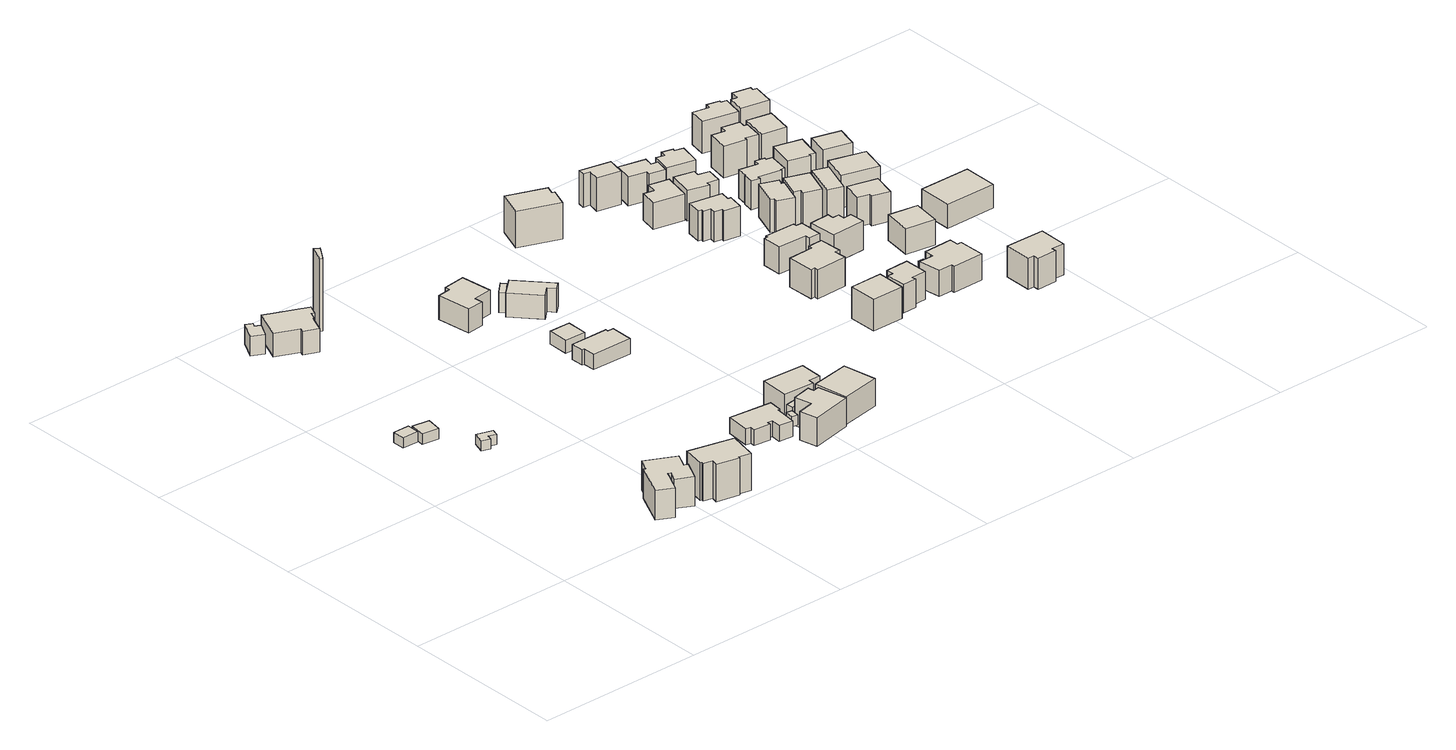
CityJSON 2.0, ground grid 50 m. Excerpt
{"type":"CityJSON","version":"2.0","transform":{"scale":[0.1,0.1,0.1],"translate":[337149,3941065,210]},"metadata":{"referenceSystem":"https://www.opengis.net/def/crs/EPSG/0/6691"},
"CityObjects":{
"building1":{"type":"Building","attributes":{"usage":"411","measuredHeight":3.6,"storeysAboveGround":1,"BuildingIDAttribute.prefecture":"14","BuildingIDAttribute.city":"14151","BuildingDetailAttribute.totalFloorArea":16.56,"BuildingDetailAttribute.buildingFootprintArea":16.56,"BuildingDetailAttribute.buildingStructureType":"601","BuildingDetailAttribute.buildingStructureOrgType":"1","BuildingDetailAttribute.orgUsage":"10","BuildingDetailAttribute.surveyYear":2015},"geometry":[{"type":"Solid","lod":"1","boundaries":[[[[0,1,2,3]],[[2,4,5,3]],[[1,6,4,2]],[[0,7,6,1]],[[3,5,7,0]],[[4,6,7,5]]]]}]},
"building2":{"type":"Building","attributes":{"usage":"411","measuredHeight":3.5,"storeysAboveGround":1,"BuildingIDAttribute.prefecture":"14","BuildingIDAttribute.city":"14151","BuildingDetailAttribute.totalFloorArea":19.69,"BuildingDetailAttribute.buildingFootprintArea":19.69,"BuildingDetailAttribute.buildingStructureType":"601","BuildingDetailAttribute.buildingStructureOrgType":"1","BuildingDetailAttribute.orgUsage":"10","BuildingDetailAttribute.surveyYear":2015},"geometry":[{"type":"Solid","lod":"1","boundaries":[[[[8,9,10,11]],[[10,12,13,11]],[[9,14,12,10]],[[8,15,14,9]],[[11,13,15,8]],[[12,14,15,13]]]]}]},
"building3":{"type":"Building","attributes":{"BuildingIDAttribute.prefecture":"14","BuildingIDAttribute.city":"14151","BuildingDetailAttribute.surveyYear":2015},"geometry":[{"type":"Solid","lod":"1","boundaries":[[[[16,17,18,19,20,21]],[[20,22,23,21]],[[19,24,22,20]],[[18,25,24,19]],[[17,26,25,18]],[[16,27,26,17]],[[21,23,27,16]],[[22,24,25,26,27,23]]]]}]},
"building4":{"type":"Building","attributes":{"measuredHeight":6.6,"BuildingIDAttribute.prefecture":"14","BuildingIDAttribute.city":"14151","BuildingDetailAttribute.surveyYear":2015,"BuildingLandSlideRiskAttribute.description":"1","BuildingLandSlideRiskAttribute.areaType":"1"},"geometry":[{"type":"Solid","lod":"1","boundaries":[[[[28,29,30,31,32,33]],[[32,34,35,33]],[[31,36,34,32]],[[30,37,36,31]],[[29,38,37,30]],[[28,39,38,29]],[[33,35,39,28]],[[34,36,37,38,39,35]]]]}]},
"building5":{"type":"Building","attributes":{"usage":"415","measuredHeight":10.2,"storeysAboveGround":2,"BuildingIDAttribute.prefecture":"14","BuildingIDAttribute.city":"14151","BuildingDetailAttribute.totalFloorArea":233.62,"BuildingDetailAttribute.buildingFootprintArea":116.81,"BuildingDetailAttribute.buildingStructureType":"601","BuildingDetailAttribute.buildingStructureOrgType":"1","BuildingDetailAttribute.orgUsage":"50","BuildingDetailAttribute.surveyYear":2015},"geometry":[{"type":"Solid","lod":"1","boundaries":[[[[40,41,42,43,44,45,46,47,48,49,50,51]],[[50,52,53,51]],[[49,54,52,50]],[[48,55,54,49]],[[47,56,55,48]],[[46,57,56,47]],[[45,58,57,46]],[[44,59,58,45]],[[43,60,59,44]],[[42,61,60,43]],[[41,62,61,42]],[[40,63,62,41]],[[51,53,63,40]],[[52,54,55,56,57,58,59,60,61,62,63,53]]]]}]},
"building6":{"type":"Building","attributes":{"usage":"422","measuredHeight":21.3,"storeysAboveGround":1,"BuildingIDAttribute.prefecture":"14","BuildingIDAttribute.city":"14151","BuildingDetailAttribute.totalFloorArea":108.42,"BuildingDetailAttribute.buildingFootprintArea":108.42,"BuildingDetailAttribute.buildingStructureType":"601","BuildingDetailAttribute.buildingStructureOrgType":"1","BuildingDetailAttribute.orgUsage":"137","BuildingDetailAttribute.surveyYear":2015,"BuildingLandSlideRiskAttribute.description":"1","BuildingLandSlideRiskAttribute.areaType":"1"},"geometry":[{"type":"Solid","lod":"1","boundaries":[[[[64,65,66,67,68,69,70,71,72,73]],[[72,74,75,73]],[[71,76,74,72]],[[70,77,76,71]],[[69,78,77,70]],[[68,79,78,69]],[[67,80,79,68]],[[66,81,80,67]],[[65,82,81,66]],[[64,83,82,65]],[[73,75,83,64]],[[74,76,77,78,79,80,81,82,83,75]]]]}]},
"building7":{"type":"Building","attributes":{"measuredHeight":23.4,"BuildingIDAttribute.prefecture":"14","BuildingIDAttribute.city":"14151","BuildingDetailAttribute.surveyYear":2015,"BuildingLandSlideRiskAttribute.description":"1","BuildingLandSlideRiskAttribute.areaType":"1"},"geometry":[{"type":"Solid","lod":"1","boundaries":[[[[84,85,86,87]],[[86,88,89,87]],[[85,90,88,86]],[[84,91,90,85]],[[87,89,91,84]],[[88,90,91,89]]]]}]},
"building8":{"type":"Building","attributes":{"usage":"411","measuredHeight":12.5,"storeysAboveGround":2,"BuildingIDAttribute.prefecture":"14","BuildingIDAttribute.city":"14151","BuildingDetailAttribute.totalFloorArea":201.2,"BuildingDetailAttribute.buildingFootprintArea":100.6,"BuildingDetailAttribute.buildingStructureType":"601","BuildingDetailAttribute.buildingStructureOrgType":"1","BuildingDetailAttribute.orgUsage":"10","BuildingDetailAttribute.surveyYear":2015},"geometry":[{"type":"Solid","lod":"1","boundaries":[[[[92,93,94,95,96,97,98,99,100,101]],[[100,102,103,101]],[[99,104,102,100]],[[98,105,104,99]],[[97,106,105,98]],[[96,107,106,97]],[[95,108,107,96]],[[94,109,108,95]],[[93,110,109,94]],[[92,111,110,93]],[[101,103,111,92]],[[102,104,105,106,107,108,109,110,111,103]]]]}]},
"building9":{"type":"Building","attributes":{"usage":"411","measuredHeight":5.4,"storeysAboveGround":1,"BuildingIDAttribute.prefecture":"14","BuildingIDAttribute.city":"14151","BuildingDetailAttribute.totalFloorArea":96.02,"BuildingDetailAttribute.buildingFootprintArea":96.02,"BuildingDetailAttribute.buildingStructureType":"601","BuildingDetailAttribute.buildingStructureOrgType":"1","BuildingDetailAttribute.orgUsage":"10","BuildingDetailAttribute.surveyYear":2015},"geometry":[{"type":"Solid","lod":"1","boundaries":[[[[112,113,114,115,116,117,118,119,120,121,122,123]],[[122,124,125,123]],[[121,126,124,122]],[[120,127,126,121]],[[119,128,127,120]],[[118,129,128,119]],[[117,130,129,118]],[[116,131,130,117]],[[115,132,131,116]],[[114,133,132,115]],[[113,134,133,114]],[[112,135,134,113]],[[123,125,135,112]],[[124,126,127,128,129,130,131,132,133,134,135,125]]]]}]},
"building10":{"type":"Building","attributes":{"usage":"411","measuredHeight":7.7,"storeysAboveGround":2,"BuildingIDAttribute.prefecture":"14","BuildingIDAttribute.city":"14151","BuildingDetailAttribute.totalFloorArea":306.73,"BuildingDetailAttribute.buildingFootprintArea":153.36,"BuildingDetailAttribute.buildingStructureType":"601","BuildingDetailAttribute.buildingStructureOrgType":"1","BuildingDetailAttribute.orgUsage":"10","BuildingDetailAttribute.surveyYear":2015,"BuildingLandSlideRiskAttribute.description":"1","BuildingLandSlideRiskAttribute.areaType":"1"},"geometry":[{"type":"Solid","lod":"1","boundaries":[[[[136,137,138,139,140,141,142,143]],[[142,144,145,143]],[[141,146,144,142]],[[140,147,146,141]],[[139,148,147,140]],[[138,149,148,139]],[[137,150,149,138]],[[136,151,150,137]],[[143,145,151,136]],[[144,146,147,148,149,150,151,145]]]]}]},
"building11":{"type":"Building","attributes":{"usage":"411","measuredHeight":4.4,"storeysAboveGround":2,"BuildingIDAttribute.prefecture":"14","BuildingIDAttribute.city":"14151","BuildingDetailAttribute.totalFloorArea":66.6,"BuildingDetailAttribute.buildingFootprintArea":33.3,"BuildingDetailAttribute.buildingStructureType":"601","BuildingDetailAttribute.buildingStructureOrgType":"1","BuildingDetailAttribute.orgUsage":"10","BuildingDetailAttribute.surveyYear":2015},"geometry":[{"type":"Solid","lod":"1","boundaries":[[[[152,153,154,155]],[[154,156,157,155]],[[153,158,156,154]],[[152,159,158,153]],[[155,157,159,152]],[[156,158,159,157]]]]}]},
"building12":{"type":"Building","attributes":{"usage":"411","measuredHeight":5.2,"storeysAboveGround":2,"BuildingIDAttribute.prefecture":"14","BuildingIDAttribute.city":"14151","BuildingDetailAttribute.totalFloorArea":158.44,"BuildingDetailAttribute.buildingFootprintArea":79.22,"BuildingDetailAttribute.buildingStructureType":"601","BuildingDetailAttribute.buildingStructureOrgType":"1","BuildingDetailAttribute.orgUsage":"10","BuildingDetailAttribute.surveyYear":2015,"BuildingLandSlideRiskAttribute.description":"1","BuildingLandSlideRiskAttribute.areaType":"1"},"geometry":[{"type":"Solid","lod":"1","boundaries":[[[[160,161,162,163,164,165,166,167]],[[166,168,169,167]],[[165,170,168,166]],[[164,171,170,165]],[[163,172,171,164]],[[162,173,172,163]],[[161,174,173,162]],[[160,175,174,161]],[[167,169,175,160]],[[168,170,171,172,173,174,175,169]]]]}]},
"building13":{"type":"Building","attributes":{"BuildingIDAttribute.prefecture":"14","BuildingIDAttribute.city":"14151","BuildingDetailAttribute.surveyYear":2015},"geometry":[{"type":"Solid","lod":"1","boundaries":[[[[176,177,178,179]],[[178,180,181,179]],[[177,182,180,178]],[[176,183,182,177]],[[179,181,183,176]],[[180,182,183,181]]]]}]},
"building14":{"type":"Building","attributes":{"usage":"411","measuredHeight":9.2,"storeysAboveGround":2,"BuildingIDAttribute.prefecture":"14","BuildingIDAttribute.city":"14151","BuildingDetailAttribute.totalFloorArea":177.99,"BuildingDetailAttribute.buildingFootprintArea":88.99,"BuildingDetailAttribute.buildingStructureType":"601","BuildingDetailAttribute.buildingStructureOrgType":"1","BuildingDetailAttribute.orgUsage":"10","BuildingDetailAttribute.surveyYear":2015},"geometry":[{"type":"Solid","lod":"1","boundaries":[[[[184,185,186,187,188,189,190,191]],[[190,192,193,191]],[[189,194,192,190]],[[188,195,194,189]],[[187,196,195,188]],[[186,197,196,187]],[[185,198,197,186]],[[184,199,198,185]],[[191,193,199,184]],[[192,194,195,196,197,198,199,193]]]]}]},
"building15":{"type":"Building","attributes":{"usage":"411","storeysAboveGround":2,"BuildingIDAttribute.prefecture":"14","BuildingIDAttribute.city":"14151","BuildingDetailAttribute.totalFloorArea":19.16,"BuildingDetailAttribute.buildingFootprintArea":9.58,"BuildingDetailAttribute.buildingStructureType":"601","BuildingDetailAttribute.buildingStructureOrgType":"1","BuildingDetailAttribute.orgUsage":"10","BuildingDetailAttribute.surveyYear":2015},"geometry":[{"type":"Solid","lod":"1","boundaries":[[[[200,201,202,203]],[[202,204,205,203]],[[201,206,204,202]],[[200,207,206,201]],[[203,205,207,200]],[[204,206,207,205]]]]}]},
"building16":{"type":"Building","attributes":{"measuredHeight":6.8,"BuildingIDAttribute.prefecture":"14","BuildingIDAttribute.city":"14151","BuildingDetailAttribute.surveyYear":2015,"BuildingLandSlideRiskAttribute.description":"1","BuildingLandSlideRiskAttribute.areaType":"1"},"geometry":[{"type":"Solid","lod":"1","boundaries":[[[[208,209,210,211]],[[210,212,213,211]],[[209,214,212,210]],[[208,215,214,209]],[[211,213,215,208]],[[212,214,215,213]]]]}]},
"building17":{"type":"Building","attributes":{"usage":"411","measuredHeight":7.5,"storeysAboveGround":2,"BuildingIDAttribute.prefecture":"14","BuildingIDAttribute.city":"14151","BuildingDetailAttribute.totalFloorArea":123.23,"BuildingDetailAttribute.buildingFootprintArea":61.62,"BuildingDetailAttribute.buildingStructureType":"601","BuildingDetailAttribute.buildingStructureOrgType":"1","BuildingDetailAttribute.orgUsage":"10","BuildingDetailAttribute.surveyYear":2015,"BuildingLandSlideRiskAttribute.description":"1","BuildingLandSlideRiskAttribute.areaType":"1"},"geometry":[{"type":"Solid","lod":"1","boundaries":[[[[216,217,218,219,220,221]],[[220,222,223,221]],[[219,224,222,220]],[[218,225,224,219]],[[217,226,225,218]],[[216,227,226,217]],[[221,223,227,216]],[[222,224,225,226,227,223]]]]}]},
"building18":{"type":"Building","attributes":{"usage":"411","measuredHeight":7.9,"storeysAboveGround":1,"BuildingIDAttribute.prefecture":"14","BuildingIDAttribute.city":"14151","BuildingDetailAttribute.totalFloorArea":93.56,"BuildingDetailAttribute.buildingFootprintArea":93.56,"BuildingDetailAttribute.buildingStructureType":"601","BuildingDetailAttribute.buildingStructureOrgType":"1","BuildingDetailAttribute.orgUsage":"10","BuildingDetailAttribute.surveyYear":2015,"BuildingLandSlideRiskAttribute.description":"1","BuildingLandSlideRiskAttribute.areaType":"1"},"geometry":[{"type":"Solid","lod":"1","boundaries":[[[[228,229,230,231,232,233]],[[232,234,235,233]],[[231,236,234,232]],[[230,237,236,231]],[[229,238,237,230]],[[228,239,238,229]],[[233,235,239,228]],[[234,236,237,238,239,235]]]]}]},
"building19":{"type":"Building","attributes":{"usage":"411","measuredHeight":9.1,"storeysAboveGround":1,"BuildingIDAttribute.prefecture":"14","BuildingIDAttribute.city":"14151","BuildingDetailAttribute.totalFloorArea":109.33,"BuildingDetailAttribute.buildingFootprintArea":109.33,"BuildingDetailAttribute.buildingStructureType":"601","BuildingDetailAttribute.buildingStructureOrgType":"1","BuildingDetailAttribute.orgUsage":"10","BuildingDetailAttribute.surveyYear":2015},"geometry":[{"type":"Solid","lod":"1","boundaries":[[[[240,241,242,243]],[[242,244,245,243]],[[241,246,244,242]],[[240,247,246,241]],[[243,245,247,240]],[[244,246,247,245]]]]}]},
"building20":{"type":"Building","attributes":{"usage":"411","measuredHeight":12.5,"storeysAboveGround":2,"BuildingIDAttribute.prefecture":"14","BuildingIDAttribute.city":"14151","BuildingDetailAttribute.totalFloorArea":172.08,"BuildingDetailAttribute.buildingFootprintArea":86.04,"BuildingDetailAttribute.buildingStructureType":"601","BuildingDetailAttribute.buildingStructureOrgType":"1","BuildingDetailAttribute.orgUsage":"10","BuildingDetailAttribute.surveyYear":2015,"BuildingLandSlideRiskAttribute.description":"1","BuildingLandSlideRiskAttribute.areaType":"1"},"geometry":[{"type":"Solid","lod":"1","boundaries":[[[[248,249,250,251,252,253]],[[252,254,255,253]],[[251,256,254,252]],[[250,257,256,251]],[[249,258,257,250]],[[248,259,258,249]],[[253,255,259,248]],[[254,256,257,258,259,255]]]]}]},
"building21":{"type":"Building","attributes":{"usage":"411","measuredHeight":10.5,"storeysAboveGround":2,"BuildingIDAttribute.prefecture":"14","BuildingIDAttribute.city":"14151","BuildingDetailAttribute.totalFloorArea":71.11,"BuildingDetailAttribute.buildingFootprintArea":35.55,"BuildingDetailAttribute.buildingStructureType":"601","BuildingDetailAttribute.buildingStructureOrgType":"1","BuildingDetailAttribute.orgUsage":"10","BuildingDetailAttribute.surveyYear":2015,"BuildingLandSlideRiskAttribute.description":"1","BuildingLandSlideRiskAttribute.areaType":"1"},"geometry":[{"type":"Solid","lod":"1","boundaries":[[[[260,261,262,263,264,265]],[[264,266,267,265]],[[263,268,266,264]],[[262,269,268,263]],[[261,270,269,262]],[[260,271,270,261]],[[265,267,271,260]],[[266,268,269,270,271,267]]]]}]},
"building22":{"type":"Building","attributes":{"usage":"411","measuredHeight":8.6,"storeysAboveGround":2,"BuildingIDAttribute.prefecture":"14","BuildingIDAttribute.city":"14151","BuildingDetailAttribute.totalFloorArea":112.51,"BuildingDetailAttribute.buildingFootprintArea":56.25,"BuildingDetailAttribute.buildingStructureType":"601","BuildingDetailAttribute.buildingStructureOrgType":"1","BuildingDetailAttribute.orgUsage":"10","BuildingDetailAttribute.surveyYear":2015,"BuildingLandSlideRiskAttribute.description":"1","BuildingLandSlideRiskAttribute.areaType":"1"},"geometry":[{"type":"Solid","lod":"1","boundaries":[[[[272,273,274,275,276,277]],[[276,278,279,277]],[[275,280,278,276]],[[274,281,280,275]],[[273,282,281,274]],[[272,283,282,273]],[[277,279,283,272]],[[278,280,281,282,283,279]]]]}]},
"building23":{"type":"Building","attributes":{"usage":"411","measuredHeight":9.4,"storeysAboveGround":2,"BuildingIDAttribute.prefecture":"14","BuildingIDAttribute.city":"14151","BuildingDetailAttribute.totalFloorArea":123.98,"BuildingDetailAttribute.buildingFootprintArea":61.99,"BuildingDetailAttribute.buildingStructureType":"601","BuildingDetailAttribute.buildingStructureOrgType":"1","BuildingDetailAttribute.orgUsage":"10","BuildingDetailAttribute.surveyYear":2015},"geometry":[{"type":"Solid","lod":"1","boundaries":[[[[284,285,286,287,288,289,290,291,292,293]],[[292,294,295,293]],[[291,296,294,292]],[[290,297,296,291]],[[289,298,297,290]],[[288,299,298,289]],[[287,300,299,288]],[[286,301,300,287]],[[285,302,301,286]],[[284,303,302,285]],[[293,295,303,284]],[[294,296,297,298,299,300,301,302,303,295]]]]}]},
"building24":{"type":"Building","attributes":{"usage":"411","measuredHeight":9.7,"storeysAboveGround":2,"BuildingIDAttribute.prefecture":"14","BuildingIDAttribute.city":"14151","BuildingDetailAttribute.totalFloorArea":115.73,"BuildingDetailAttribute.buildingFootprintArea":57.87,"BuildingDetailAttribute.buildingStructureType":"601","BuildingDetailAttribute.buildingStructureOrgType":"1","BuildingDetailAttribute.orgUsage":"10","BuildingDetailAttribute.surveyYear":2015},"geometry":[{"type":"Solid","lod":"1","boundaries":[[[[304,305,306,307,308,309,310,311,312,313,314,315]],[[314,316,317,315]],[[313,318,316,314]],[[312,319,318,313]],[[311,320,319,312]],[[310,321,320,311]],[[309,322,321,310]],[[308,323,322,309]],[[307,324,323,308]],[[306,325,324,307]],[[305,326,325,306]],[[304,327,326,305]],[[315,317,327,304]],[[316,318,319,320,321,322,323,324,325,326,327,317]]]]}]},
"building25":{"type":"Building","attributes":{"usage":"411","measuredHeight":11.3,"storeysAboveGround":2,"BuildingIDAttribute.prefecture":"14","BuildingIDAttribute.city":"14151","BuildingDetailAttribute.totalFloorArea":138.31,"BuildingDetailAttribute.buildingFootprintArea":69.16,"BuildingDetailAttribute.buildingStructureType":"601","BuildingDetailAttribute.buildingStructureOrgType":"1","BuildingDetailAttribute.orgUsage":"10","BuildingDetailAttribute.surveyYear":2015},"geometry":[{"type":"Solid","lod":"1","boundaries":[[[[328,329,330,331]],[[330,332,333,331]],[[329,334,332,330]],[[328,335,334,329]],[[331,333,335,328]],[[332,334,335,333]]]]}]},
"building26":{"type":"Building","attributes":{"usage":"411","measuredHeight":9.1,"storeysAboveGround":2,"BuildingIDAttribute.prefecture":"14","BuildingIDAttribute.city":"14151","BuildingDetailAttribute.totalFloorArea":97.57,"BuildingDetailAttribute.buildingFootprintArea":48.78,"BuildingDetailAttribute.buildingStructureType":"601","BuildingDetailAttribute.buildingStructureOrgType":"1","BuildingDetailAttribute.orgUsage":"10","BuildingDetailAttribute.surveyYear":2015},"geometry":[{"type":"Solid","lod":"1","boundaries":[[[[336,337,338,339,340,341,342,343]],[[342,344,345,343]],[[341,346,344,342]],[[340,347,346,341]],[[339,348,347,340]],[[338,349,348,339]],[[337,350,349,338]],[[336,351,350,337]],[[343,345,351,336]],[[344,346,347,348,349,350,351,345]]]]}]},
"building27":{"type":"Building","attributes":{"usage":"411","measuredHeight":9.3,"storeysAboveGround":2,"BuildingIDAttribute.prefecture":"14","BuildingIDAttribute.city":"14151","BuildingDetailAttribute.totalFloorArea":105.16,"BuildingDetailAttribute.buildingFootprintArea":52.58,"BuildingDetailAttribute.buildingStructureType":"601","BuildingDetailAttribute.buildingStructureOrgType":"1","BuildingDetailAttribute.orgUsage":"10","BuildingDetailAttribute.surveyYear":2015},"geometry":[{"type":"Solid","lod":"1","boundaries":[[[[352,353,354,355,356,357,358,359,360,361]],[[360,362,363,361]],[[359,364,362,360]],[[358,365,364,359]],[[357,366,365,358]],[[356,367,366,357]],[[355,368,367,356]],[[354,369,368,355]],[[353,370,369,354]],[[352,371,370,353]],[[361,363,371,352]],[[362,364,365,366,367,368,369,370,371,363]]]]}]},
"building28":{"type":"Building","attributes":{"usage":"411","measuredHeight":9.6,"storeysAboveGround":2,"BuildingIDAttribute.prefecture":"14","BuildingIDAttribute.city":"14151","BuildingDetailAttribute.totalFloorArea":107.28,"BuildingDetailAttribute.buildingFootprintArea":53.64,"BuildingDetailAttribute.buildingStructureType":"601","BuildingDetailAttribute.buildingStructureOrgType":"1","BuildingDetailAttribute.orgUsage":"10","BuildingDetailAttribute.surveyYear":2015},"geometry":[{"type":"Solid","lod":"1","boundaries":[[[[372,373,374,375,376,377,378,379]],[[378,380,381,379]],[[377,382,380,378]],[[376,383,382,377]],[[375,384,383,376]],[[374,385,384,375]],[[373,386,385,374]],[[372,387,386,373]],[[379,381,387,372]],[[380,382,383,384,385,386,387,381]]]]}]},
"building29":{"type":"Building","attributes":{"usage":"411","measuredHeight":9,"storeysAboveGround":2,"BuildingIDAttribute.prefecture":"14","BuildingIDAttribute.city":"14151","BuildingDetailAttribute.totalFloorArea":98.89,"BuildingDetailAttribute.buildingFootprintArea":49.45,"BuildingDetailAttribute.buildingStructureType":"601","BuildingDetailAttribute.buildingStructureOrgType":"1","BuildingDetailAttribute.orgUsage":"10","BuildingDetailAttribute.surveyYear":2015},"geometry":[{"type":"Solid","lod":"1","boundaries":[[[[388,389,390,391,392,393,394,395]],[[394,396,397,395]],[[393,398,396,394]],[[392,399,398,393]],[[391,400,399,392]],[[390,401,400,391]],[[389,402,401,390]],[[388,403,402,389]],[[395,397,403,388]],[[396,398,399,400,401,402,403,397]]]]}]},
"building30":{"type":"Building","attributes":{"usage":"411","measuredHeight":9.9,"storeysAboveGround":2,"BuildingIDAttribute.prefecture":"14","BuildingIDAttribute.city":"14151","BuildingDetailAttribute.totalFloorArea":95.18,"BuildingDetailAttribute.buildingFootprintArea":47.59,"BuildingDetailAttribute.buildingStructureType":"601","BuildingDetailAttribute.buildingStructureOrgType":"1","BuildingDetailAttribute.orgUsage":"10","BuildingDetailAttribute.surveyYear":2015},"geometry":[{"type":"Solid","lod":"1","boundaries":[[[[404,405,406,407,408,409,410,411]],[[410,412,413,411]],[[409,414,412,410]],[[408,415,414,409]],[[407,416,415,408]],[[406,417,416,407]],[[405,418,417,406]],[[404,419,418,405]],[[411,413,419,404]],[[412,414,415,416,417,418,419,413]]]]}]},
"building31":{"type":"Building","attributes":{"usage":"411","measuredHeight":9.2,"storeysAboveGround":2,"BuildingIDAttribute.prefecture":"14","BuildingIDAttribute.city":"14151","BuildingDetailAttribute.totalFloorArea":121.16,"BuildingDetailAttribute.buildingFootprintArea":60.58,"BuildingDetailAttribute.buildingStructureType":"601","BuildingDetailAttribute.buildingStructureOrgType":"1","BuildingDetailAttribute.orgUsage":"10","BuildingDetailAttribute.surveyYear":2015},"geometry":[{"type":"Solid","lod":"1","boundaries":[[[[420,421,422,423,424,425,426,427]],[[426,428,429,427]],[[425,430,428,426]],[[424,431,430,425]],[[423,432,431,424]],[[422,433,432,423]],[[421,434,433,422]],[[420,435,434,421]],[[427,429,435,420]],[[428,430,431,432,433,434,435,429]]]]}]},
"building32":{"type":"Building","attributes":{"usage":"411","measuredHeight":10.7,"storeysAboveGround":1,"BuildingIDAttribute.prefecture":"14","BuildingIDAttribute.city":"14151","BuildingDetailAttribute.totalFloorArea":52.73,"BuildingDetailAttribute.buildingFootprintArea":52.73,"BuildingDetailAttribute.buildingStructureType":"601","BuildingDetailAttribute.buildingStructureOrgType":"1","BuildingDetailAttribute.orgUsage":"10","BuildingDetailAttribute.surveyYear":2015},"geometry":[{"type":"Solid","lod":"1","boundaries":[[[[436,437,438,439,440,441,442,443]],[[442,444,445,443]],[[441,446,444,442]],[[440,447,446,441]],[[439,448,447,440]],[[438,449,448,439]],[[437,450,449,438]],[[436,451,450,437]],[[443,445,451,436]],[[444,446,447,448,449,450,451,445]]]]}]},
"building33":{"type":"Building","attributes":{"measuredHeight":3.6,"BuildingIDAttribute.prefecture":"14","BuildingIDAttribute.city":"14151","BuildingDetailAttribute.surveyYear":2015},"geometry":[{"type":"Solid","lod":"1","boundaries":[[[[452,453,454,455,456]],[[455,457,458,456]],[[454,459,457,455]],[[453,460,459,454]],[[452,461,460,453]],[[456,458,461,452]],[[457,459,460,461,458]]]]}]},
"building34":{"type":"Building","attributes":{"usage":"411","measuredHeight":9,"storeysAboveGround":2,"BuildingIDAttribute.prefecture":"14","BuildingIDAttribute.city":"14151","BuildingDetailAttribute.totalFloorArea":115.51,"BuildingDetailAttribute.buildingFootprintArea":57.75,"BuildingDetailAttribute.buildingStructureType":"601","BuildingDetailAttribute.buildingStructureOrgType":"1","BuildingDetailAttribute.orgUsage":"10","BuildingDetailAttribute.surveyYear":2015},"geometry":[{"type":"Solid","lod":"1","boundaries":[[[[462,463,464,465,466,467,468,469,470,471,472,473,474,475]],[[474,476,477,475]],[[473,478,476,474]],[[472,479,478,473]],[[471,480,479,472]],[[470,481,480,471]],[[469,482,481,470]],[[468,483,482,469]],[[467,484,483,468]],[[466,485,484,467]],[[465,486,485,466]],[[464,487,486,465]],[[463,488,487,464]],[[462,489,488,463]],[[475,477,489,462]],[[476,478,479,480,481,482,483,484,485,486,487,488,489,477]]]]}]},
"building35":{"type":"Building","attributes":{"usage":"411","measuredHeight":11.5,"storeysAboveGround":2,"BuildingIDAttribute.prefecture":"14","BuildingIDAttribute.city":"14151","BuildingDetailAttribute.totalFloorArea":102.41,"BuildingDetailAttribute.buildingFootprintArea":51.2,"BuildingDetailAttribute.buildingStructureType":"601","BuildingDetailAttribute.buildingStructureOrgType":"1","BuildingDetailAttribute.orgUsage":"10","BuildingDetailAttribute.surveyYear":2015},"geometry":[{"type":"Solid","lod":"1","boundaries":[[[[490,491,492,493,494,495]],[[494,496,497,495]],[[493,498,496,494]],[[492,499,498,493]],[[491,500,499,492]],[[490,501,500,491]],[[495,497,501,490]],[[496,498,499,500,501,497]]]]}]},
"building36":{"type":"Building","attributes":{"usage":"411","measuredHeight":9.6,"storeysAboveGround":2,"BuildingIDAttribute.prefecture":"14","BuildingIDAttribute.city":"14151","BuildingDetailAttribute.totalFloorArea":216.53,"BuildingDetailAttribute.buildingFootprintArea":108.27,"BuildingDetailAttribute.buildingStructureType":"601","BuildingDetailAttribute.buildingStructureOrgType":"1","BuildingDetailAttribute.orgUsage":"10","BuildingDetailAttribute.surveyYear":2015},"geometry":[{"type":"Solid","lod":"1","boundaries":[[[[502,503,504,505,506,507,508,509,510,511,512]],[[511,513,514,512]],[[510,515,513,511]],[[509,516,515,510]],[[508,517,516,509]],[[507,518,517,508]],[[506,519,518,507]],[[505,520,519,506]],[[504,521,520,505]],[[503,522,521,504]],[[502,523,522,503]],[[512,514,523,502]],[[513,515,516,517,518,519,520,521,522,523,514]]]]}]},
"building37":{"type":"Building","attributes":{"usage":"411","measuredHeight":11.5,"storeysAboveGround":2,"BuildingIDAttribute.prefecture":"14","BuildingIDAttribute.city":"14151","BuildingDetailAttribute.totalFloorArea":81.13,"BuildingDetailAttribute.buildingFootprintArea":40.57,"BuildingDetailAttribute.buildingStructureType":"601","BuildingDetailAttribute.buildingStructureOrgType":"1","BuildingDetailAttribute.orgUsage":"10","BuildingDetailAttribute.surveyYear":2015},"geometry":[{"type":"Solid","lod":"1","boundaries":[[[[524,525,526,527]],[[526,528,529,527]],[[525,530,528,526]],[[524,531,530,525]],[[527,529,531,524]],[[528,530,531,529]]]]}]},
"building38":{"type":"Building","attributes":{"usage":"411","measuredHeight":10.1,"storeysAboveGround":2,"BuildingIDAttribute.prefecture":"14","BuildingIDAttribute.city":"14151","BuildingDetailAttribute.totalFloorArea":127.77,"BuildingDetailAttribute.buildingFootprintArea":63.88,"BuildingDetailAttribute.buildingStructureType":"601","BuildingDetailAttribute.buildingStructureOrgType":"1","BuildingDetailAttribute.orgUsage":"10","BuildingDetailAttribute.surveyYear":2015},"geometry":[{"type":"Solid","lod":"1","boundaries":[[[[532,533,534,535,536,537,538,539,540,541]],[[540,542,543,541]],[[539,544,542,540]],[[538,545,544,539]],[[537,546,545,538]],[[536,547,546,537]],[[535,548,547,536]],[[534,549,548,535]],[[533,550,549,534]],[[532,551,550,533]],[[541,543,551,532]],[[542,544,545,546,547,548,549,550,551,543]]]]}]},
"building39":{"type":"Building","attributes":{"usage":"413","measuredHeight":8.5,"storeysAboveGround":2,"BuildingIDAttribute.prefecture":"14","BuildingIDAttribute.city":"14151","BuildingDetailAttribute.totalFloorArea":123.5,"BuildingDetailAttribute.buildingFootprintArea":61.75,"BuildingDetailAttribute.buildingStructureType":"601","BuildingDetailAttribute.buildingStructureOrgType":"1","BuildingDetailAttribute.orgUsage":"30","BuildingDetailAttribute.surveyYear":2015},"geometry":[{"type":"Solid","lod":"1","boundaries":[[[[552,553,554,555]],[[554,556,557,555]],[[553,558,556,554]],[[552,559,558,553]],[[555,557,559,552]],[[556,558,559,557]]]]}]},
"building40":{"type":"Building","attributes":{"usage":"411","measuredHeight":9.9,"storeysAboveGround":2,"BuildingIDAttribute.prefecture":"14","BuildingIDAttribute.city":"14151","BuildingDetailAttribute.totalFloorArea":100.83,"BuildingDetailAttribute.buildingFootprintArea":50.42,"BuildingDetailAttribute.buildingStructureType":"601","BuildingDetailAttribute.buildingStructureOrgType":"1","BuildingDetailAttribute.orgUsage":"10","BuildingDetailAttribute.surveyYear":2015},"geometry":[{"type":"Solid","lod":"1","boundaries":[[[[560,561,562,563,564,565]],[[564,566,567,565]],[[563,568,566,564]],[[562,569,568,563]],[[561,570,569,562]],[[560,571,570,561]],[[565,567,571,560]],[[566,568,569,570,571,567]]]]}]},
"building41":{"type":"Building","attributes":{"usage":"411","measuredHeight":9.6,"storeysAboveGround":2,"BuildingIDAttribute.prefecture":"14","BuildingIDAttribute.city":"14151","BuildingDetailAttribute.totalFloorArea":108.51,"BuildingDetailAttribute.buildingFootprintArea":54.26,"BuildingDetailAttribute.buildingStructureType":"601","BuildingDetailAttribute.buildingStructureOrgType":"1","BuildingDetailAttribute.orgUsage":"10","BuildingDetailAttribute.surveyYear":2015},"geometry":[{"type":"Solid","lod":"1","boundaries":[[[[572,573,574,575,576,577]],[[576,578,579,577]],[[575,580,578,576]],[[574,581,580,575]],[[573,582,581,574]],[[572,583,582,573]],[[577,579,583,572]],[[578,580,581,582,583,579]]]]}]},
"building42":{"type":"Building","attributes":{"usage":"411","measuredHeight":10.6,"storeysAboveGround":2,"BuildingIDAttribute.prefecture":"14","BuildingIDAttribute.city":"14151","BuildingDetailAttribute.totalFloorArea":106.62,"BuildingDetailAttribute.buildingFootprintArea":53.31,"BuildingDetailAttribute.buildingStructureType":"601","BuildingDetailAttribute.buildingStructureOrgType":"1","BuildingDetailAttribute.orgUsage":"10","BuildingDetailAttribute.surveyYear":2015},"geometry":[{"type":"Solid","lod":"1","boundaries":[[[[584,585,586,587,588,589,590,591]],[[590,592,593,591]],[[589,594,592,590]],[[588,595,594,589]],[[587,596,595,588]],[[586,597,596,587]],[[585,598,597,586]],[[584,599,598,585]],[[591,593,599,584]],[[592,594,595,596,597,598,599,593]]]]}]},
"building43":{"type":"Building","attributes":{"usage":"411","measuredHeight":11.3,"storeysAboveGround":2,"BuildingIDAttribute.prefecture":"14","BuildingIDAttribute.city":"14151","BuildingDetailAttribute.totalFloorArea":150.75,"BuildingDetailAttribute.buildingFootprintArea":75.38,"BuildingDetailAttribute.buildingStructureType":"601","BuildingDetailAttribute.buildingStructureOrgType":"1","BuildingDetailAttribute.orgUsage":"10","BuildingDetailAttribute.surveyYear":2015},"geometry":[{"type":"Solid","lod":"1","boundaries":[[[[600,601,602,603]],[[602,604,605,603]],[[601,606,604,602]],[[600,607,606,601]],[[603,605,607,600]],[[604,606,607,605]]]]}]},
"building44":{"type":"Building","attributes":{"usage":"411","measuredHeight":8.6,"storeysAboveGround":2,"BuildingIDAttribute.prefecture":"14","BuildingIDAttribute.city":"14151","BuildingDetailAttribute.totalFloorArea":97.3,"BuildingDetailAttribute.buildingFootprintArea":48.65,"BuildingDetailAttribute.buildingStructureType":"601","BuildingDetailAttribute.buildingStructureOrgType":"1","BuildingDetailAttribute.orgUsage":"10","BuildingDetailAttribute.surveyYear":2015},"geometry":[{"type":"Solid","lod":"1","boundaries":[[[[608,609,610,611]],[[610,612,613,611]],[[609,614,612,610]],[[608,615,614,609]],[[611,613,615,608]],[[612,614,615,613]]]]}]},
"building45":{"type":"Building","attributes":{"usage":"411","measuredHeight":10.4,"storeysAboveGround":2,"BuildingIDAttribute.prefecture":"14","BuildingIDAttribute.city":"14151","BuildingDetailAttribute.totalFloorArea":174.67,"BuildingDetailAttribute.buildingFootprintArea":87.33,"BuildingDetailAttribute.buildingStructureType":"601","BuildingDetailAttribute.buildingStructureOrgType":"1","BuildingDetailAttribute.orgUsage":"10","BuildingDetailAttribute.surveyYear":2015},"geometry":[{"type":"Solid","lod":"1","boundaries":[[[[616,617,618,619,620,621,622,623]],[[622,624,625,623]],[[621,626,624,622]],[[620,627,626,621]],[[619,628,627,620]],[[618,629,628,619]],[[617,630,629,618]],[[616,631,630,617]],[[623,625,631,616]],[[624,626,627,628,629,630,631,625]]]]}]},
"building46":{"type":"Building","attributes":{"usage":"411","measuredHeight":9.4,"storeysAboveGround":1,"BuildingIDAttribute.prefecture":"14","BuildingIDAttribute.city":"14151","BuildingDetailAttribute.totalFloorArea":50.63,"BuildingDetailAttribute.buildingFootprintArea":50.63,"BuildingDetailAttribute.buildingStructureType":"601","BuildingDetailAttribute.buildingStructureOrgType":"1","BuildingDetailAttribute.orgUsage":"10","BuildingDetailAttribute.surveyYear":2015},"geometry":[{"type":"Solid","lod":"1","boundaries":[[[[632,633,634,635]],[[634,636,637,635]],[[633,638,636,634]],[[632,639,638,633]],[[635,637,639,632]],[[636,638,639,637]]]]}]},
"building47":{"type":"Building","attributes":{"usage":"411","measuredHeight":9.7,"storeysAboveGround":2,"BuildingIDAttribute.prefecture":"14","BuildingIDAttribute.city":"14151","BuildingDetailAttribute.totalFloorArea":98.92,"BuildingDetailAttribute.buildingFootprintArea":49.46,"BuildingDetailAttribute.buildingStructureType":"601","BuildingDetailAttribute.buildingStructureOrgType":"1","BuildingDetailAttribute.orgUsage":"10","BuildingDetailAttribute.surveyYear":2015},"geometry":[{"type":"Solid","lod":"1","boundaries":[[[[640,641,642,643,644,645,646,647]],[[646,648,649,647]],[[645,650,648,646]],[[644,651,650,645]],[[643,652,651,644]],[[642,653,652,643]],[[641,654,653,642]],[[640,655,654,641]],[[647,649,655,640]],[[648,650,651,652,653,654,655,649]]]]}]},
"building48":{"type":"Building","attributes":{"usage":"411","measuredHeight":8.6,"storeysAboveGround":2,"BuildingIDAttribute.prefecture":"14","BuildingIDAttribute.city":"14151","BuildingDetailAttribute.totalFloorArea":263.77,"BuildingDetailAttribute.buildingFootprintArea":131.88,"BuildingDetailAttribute.buildingStructureType":"601","BuildingDetailAttribute.buildingStructureOrgType":"1","BuildingDetailAttribute.orgUsage":"10","BuildingDetailAttribute.surveyYear":2015,"BuildingLandSlideRiskAttribute.description":"1","BuildingLandSlideRiskAttribute.areaType":"1"},"geometry":[{"type":"Solid","lod":"1","boundaries":[[[[656,657,658,659]],[[658,660,661,659]],[[657,662,660,658]],[[656,663,662,657]],[[659,661,663,656]],[[660,662,663,661]]]]}]}
},
"vertices":[
[33,659,97],[33,696,97],[83,695,97],[82,658,97],[83,695,128],[82,658,128],[33,696,128],[33,659,128],
[86,646,93],[94,692,93],[144,684,93],[136,638,93],[144,684,125],[136,638,125],[94,692,125],[86,646,125],
[252,559,79],[245,538,79],[223,545,79],[218,530,79],[194,539,79],[205,574,79],[194,539,109],[205,574,109],[218,530,109],[223,545,109],[245,538,109],[252,559,109],
[34,1272,135],[53,1262,135],[47,1250,135],[63,1242,135],[40,1199,135],[5,1218,135],[40,1199,193],[5,1218,193],[63,1242,193],[47,1250,193],[53,1262,193],[34,1272,193],
[493,97,30],[504,92,30],[475,33,30],[427,57,30],[441,86,30],[433,90,30],[400,23,30],[352,47,30],[402,149,30],[408,146,30],[426,183,30],[514,139,30],[426,183,117],[514,139,117],[408,146,117],[402,149,117],[352,47,117],[400,23,117],[433,90,117],[441,86,117],[427,57,117],[475,33,117],[504,92,117],[493,97,117],
[188,1190,133],[177,1166,133],[174,1167,133],[153,1118,133],[111,1136,133],[116,1148,133],[48,1177,133],[87,1268,133],[209,1215,133],[196,1186,133],[209,1215,202],[196,1186,202],[87,1268,202],[48,1177,202],[116,1148,202],[111,1136,202],[153,1118,202],[174,1167,202],[177,1166,202],[188,1190,202],
[207,1167,153],[199,1170,153],[221,1220,153],[236,1210,153],[221,1220,368],[236,1210,368],[199,1170,368],[207,1167,368],
[605,11,24],[604,5,24],[537,20,24],[541,39,24],[514,45,24],[515,51,24],[510,52,24],[525,120,24],[660,89,24],[641,3,24],[660,89,135],[641,3,135],[525,120,135],[510,52,135],[515,51,135],[514,45,135],[541,39,135],[537,20,135],[604,5,135],[605,11,135],
[884,203,55],[880,163,55],[874,163,55],[866,97,55],[823,102,55],[827,132,55],[812,134,55],[811,123,55],[762,128,55],[763,143,55],[748,145,55],[756,217,55],[748,145,102],[756,217,102],[763,143,102],[762,128,102],[811,123,102],[812,134,102],[827,132,102],[823,102,102],[866,97,102],[874,163,102],[880,163,102],[884,203,102],
[613,1087,117],[624,993,117],[567,986,117],[570,963,117],[520,957,117],[508,1059,117],[548,1064,117],[547,1079,117],[548,1064,188],[547,1079,188],[508,1059,188],[520,957,188],[570,963,188],[567,986,188],[624,993,188],[613,1087,188],
[729,807,94],[728,745,94],[664,746,94],[665,808,94],[664,746,132],[665,808,132],[728,745,132],[729,807,132],
[663,681,88],[663,720,88],[776,718,88],[776,711,88],[794,710,88],[793,643,88],[670,645,88],[670,681,88],[670,645,133],[670,681,133],[793,643,133],[794,710,133],[776,711,133],[776,718,133],[663,720,133],[663,681,133],
[918,159,55],[914,132,55],[896,135,55],[900,162,55],[896,135,85],[900,162,85],[914,132,85],[918,159,85],
[935,104,39],[924,156,39],[980,168,39],[984,150,39],[1002,154,39],[1021,66,39],[898,39,39],[886,93,39],[898,39,123],[886,93,123],[1021,66,123],[1002,154,123],[984,150,123],[980,168,123],[924,156,123],[935,104,123],
[982,200,54],[986,179,54],[931,171,54],[928,192,54],[931,171,84],[928,192,84],[986,179,84],[982,200,84],
[730,1047,84],[697,1013,84],[683,1027,84],[717,1060,84],[683,1027,143],[717,1060,143],[697,1013,143],[730,1047,143],
[816,948,84],[795,929,84],[778,948,84],[750,922,84],[681,998,84],[731,1042,84],[681,998,155],[731,1042,155],[750,922,155],[778,948,155],[795,929,155],[816,948,155],
[1075,231,21],[1041,233,21],[1040,215,21],[947,220,21],[951,307,21],[1078,300,21],[951,307,94],[1078,300,94],[947,220,94],[1040,215,94],[1041,233,94],[1075,231,94],
[1027,74,39],[1010,175,39],[1127,195,39],[1144,94,39],[1127,195,120],[1144,94,120],[1010,175,120],[1027,74,120],
[1063,1267,92],[1054,1243,92],[1062,1240,92],[1041,1186,92],[922,1232,92],[951,1310,92],[922,1232,200],[951,1310,200],[1041,1186,200],[1062,1240,200],[1054,1243,200],[1063,1267,200],
[1228,1211,139],[1216,1158,139],[1146,1173,139],[1154,1207,139],[1133,1211,139],[1137,1231,139],[1133,1211,238],[1137,1231,238],[1154,1207,238],[1146,1173,238],[1216,1158,238],[1228,1211,238],
[1218,1075,128],[1249,1068,128],[1256,1099,128],[1316,1086,128],[1297,1003,128],[1206,1023,128],[1297,1003,207],[1206,1023,207],[1316,1086,207],[1256,1099,207],[1249,1068,207],[1218,1075,207],
[1371,574,56],[1371,586,56],[1359,586,56],[1357,666,56],[1433,668,56],[1433,679,56],[1477,680,56],[1479,612,56],[1465,612,56],[1466,576,56],[1465,612,142],[1466,576,142],[1479,612,142],[1477,680,142],[1433,679,142],[1433,668,142],[1357,666,142],[1359,586,142],[1371,586,142],[1371,574,142],
[1327,894,108],[1304,898,108],[1307,914,108],[1284,918,108],[1286,926,108],[1276,928,108],[1285,973,108],[1381,955,108],[1375,926,108],[1384,924,108],[1374,876,108],[1325,885,108],[1374,876,197],[1325,885,197],[1384,924,197],[1375,926,197],[1381,955,197],[1285,973,197],[1276,928,197],[1286,926,197],[1284,918,197],[1307,914,197],[1304,898,197],[1327,894,197],
[1424,418,9],[1424,503,9],[1521,503,9],[1520,417,9],[1521,503,103],[1520,417,103],[1424,503,103],[1424,418,103],
[1313,1172,144],[1307,1146,144],[1327,1142,144],[1317,1101,144],[1269,1112,144],[1271,1122,144],[1219,1134,144],[1233,1191,144],[1219,1134,229],[1233,1191,229],[1271,1122,229],[1269,1112,229],[1317,1101,229],[1327,1142,229],[1307,1146,229],[1313,1172,229],
[1458,766,80],[1458,756,80],[1477,755,80],[1476,686,80],[1441,687,80],[1441,700,80],[1353,702,80],[1354,761,80],[1365,761,80],[1365,768,80],[1365,761,160],[1365,768,160],[1354,761,160],[1353,702,160],[1441,700,160],[1441,687,160],[1476,686,160],[1477,755,160],[1458,756,160],[1458,766,160],
[1382,1051,120],[1416,1043,120],[1406,996,120],[1373,1004,120],[1371,992,120],[1309,1007,120],[1327,1083,120],[1387,1069,120],[1327,1083,210],[1387,1069,210],[1309,1007,210],[1371,992,210],[1373,1004,210],[1406,996,210],[1416,1043,210],[1382,1051,210],
[1571,422,20],[1530,422,20],[1529,482,20],[1546,482,20],[1545,504,20],[1614,505,20],[1615,436,20],[1570,435,20],[1615,436,104],[1570,435,104],[1614,505,104],[1545,504,104],[1546,482,104],[1529,482,104],[1530,422,104],[1571,422,104],
[1364,1158,134],[1368,1175,134],[1401,1167,134],[1399,1160,134],[1425,1153,134],[1409,1088,134],[1325,1108,134],[1340,1164,134],[1325,1108,227],[1340,1164,227],[1409,1088,227],[1425,1153,227],[1399,1160,227],[1401,1167,227],[1368,1175,227],[1364,1158,227],
[1549,736,79],[1549,717,79],[1569,718,79],[1569,698,79],[1594,699,79],[1596,654,79],[1492,650,79],[1489,734,79],[1492,650,165],[1489,734,165],[1596,654,165],[1594,699,165],[1569,698,165],[1569,718,165],[1549,717,165],[1549,736,165],
[1534,908,100],[1528,892,100],[1535,889,100],[1507,815,100],[1458,833,100],[1462,845,100],[1452,849,100],[1482,928,100],[1452,849,198],[1482,928,198],[1462,845,198],[1458,833,198],[1507,815,198],[1535,889,198],[1528,892,198],[1534,908,198],
[1679,515,47],[1679,507,47],[1679,488,47],[1662,488,47],[1662,515,47],[1662,488,81],[1662,515,81],[1679,488,81],[1679,507,81],[1679,515,81],
[1542,998,118],[1545,1015,118],[1574,1009,118],[1573,1002,118],[1591,999,118],[1579,937,118],[1567,939,118],[1566,934,118],[1498,947,118],[1497,939,118],[1471,944,118],[1477,977,118],[1480,976,118],[1486,1009,118],[1480,976,203],[1486,1009,203],[1477,977,203],[1471,944,203],[1497,939,203],[1498,947,203],[1566,934,203],[1567,939,203],[1579,937,203],[1591,999,203],[1573,1002,203],[1574,1009,203],[1545,1015,203],[1542,998,203],
[1619,885,94],[1588,802,94],[1537,821,94],[1542,834,94],[1524,840,94],[1550,910,94],[1524,840,197],[1550,910,197],[1542,834,197],[1537,821,197],[1588,802,197],[1619,885,197],
[1679,479,29],[1679,488,29],[1679,507,29],[1766,509,29],[1766,482,29],[1779,482,29],[1780,403,29],[1685,402,29],[1685,413,29],[1643,412,29],[1634,480,29],[1643,412,106],[1634,480,106],[1685,413,106],[1685,402,106],[1780,403,106],[1779,482,106],[1766,482,106],[1766,509,106],[1679,507,106],[1679,488,106],[1679,479,106],
[1673,873,94],[1636,773,94],[1593,789,94],[1629,889,94],[1593,789,198],[1629,889,198],[1636,773,198],[1673,873,198],
[1623,1132,135],[1612,1076,135],[1573,1084,135],[1572,1076,135],[1505,1089,135],[1518,1153,135],[1559,1145,135],[1563,1165,135],[1617,1154,135],[1613,1134,135],[1617,1154,229],[1613,1134,229],[1563,1165,229],[1559,1145,229],[1518,1153,229],[1505,1089,229],[1572,1076,229],[1573,1084,229],[1612,1076,229],[1623,1132,229],
[1776,647,68],[1763,564,68],[1675,578,68],[1688,661,68],[1675,578,144],[1688,661,144],[1763,564,144],[1776,647,144],
[1759,781,83],[1740,711,83],[1688,725,83],[1690,734,83],[1656,744,83],[1673,804,83],[1656,744,171],[1673,804,171],[1690,734,171],[1688,725,171],[1740,711,171],[1759,781,171],
[1659,933,127],[1658,927,127],[1596,944,127],[1617,1024,127],[1696,1003,127],[1676,928,127],[1696,1003,214],[1676,928,214],[1617,1024,214],[1596,944,214],[1658,927,214],[1659,933,214],
[1540,1251,150],[1589,1241,150],[1592,1256,150],[1631,1247,150],[1629,1241,150],[1646,1238,150],[1632,1176,150],[1528,1199,150],[1632,1176,245],[1528,1199,245],[1646,1238,245],[1629,1241,245],[1631,1247,245],[1592,1256,245],[1589,1241,245],[1540,1251,245],
[1779,795,98],[1673,825,98],[1696,904,98],[1801,874,98],[1696,904,194],[1801,874,194],[1673,825,194],[1779,795,194],
[1708,1135,150],[1691,1056,150],[1619,1072,150],[1636,1151,150],[1619,1072,228],[1636,1151,228],[1691,1056,228],[1708,1135,228],
[1863,399,7],[1980,397,7],[1978,312,7],[1940,313,7],[1940,299,7],[1881,300,7],[1881,317,7],[1862,317,7],[1881,317,99],[1862,317,99],[1881,300,99],[1940,299,99],[1940,313,99],[1978,312,99],[1980,397,99],[1863,399,99],
[1797,966,129],[1779,902,129],[1697,925,129],[1715,989,129],[1697,925,216],[1715,989,216],[1779,902,216],[1797,966,216],
[1651,1228,160],[1670,1224,160],[1675,1250,160],[1729,1239,160],[1727,1228,160],[1738,1226,160],[1724,1160,160],[1641,1177,160],[1724,1160,250],[1641,1177,250],[1738,1226,250],[1727,1228,250],[1729,1239,250],[1675,1250,250],[1670,1224,250],[1651,1228,250],
[2011,722,56],[2010,620,56],[1856,621,56],[1857,723,56],[1856,621,127],[1857,723,127],[2010,620,127],[2011,722,127]
]}
